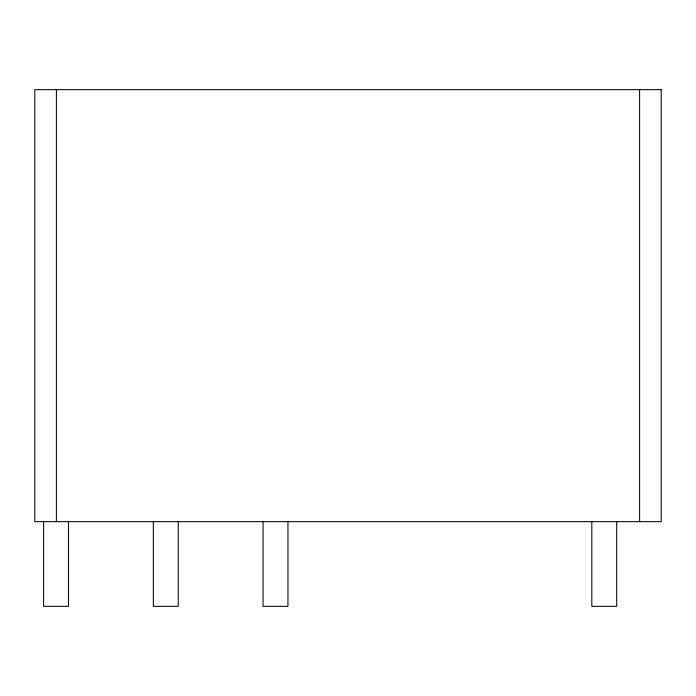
<?xml version="1.0" encoding="UTF-8"?>
<svg xmlns="http://www.w3.org/2000/svg" width="696" height="696" viewBox="0 0 696 696"><rect width="100%" height="100%" fill="white"/><g stroke="black" fill="none" stroke-linecap="round" stroke-linejoin="round"><path stroke-width="1.04" d="M639.598 89.662L639.598 521.661M616.708 521.661L616.708 606.338L591.817 606.338L591.817 521.661M287.953 521.661L287.953 606.338L263.071 606.338L263.071 521.661M178.228 521.661L178.228 606.338L153.338 606.338L153.338 521.661M68.495 521.661L68.495 606.338L43.613 606.338L43.613 521.661M56.402 89.662L56.402 521.661M661.2 89.662L34.8 89.662L34.8 521.661L661.2 521.661L661.2 89.662"/></g></svg>
